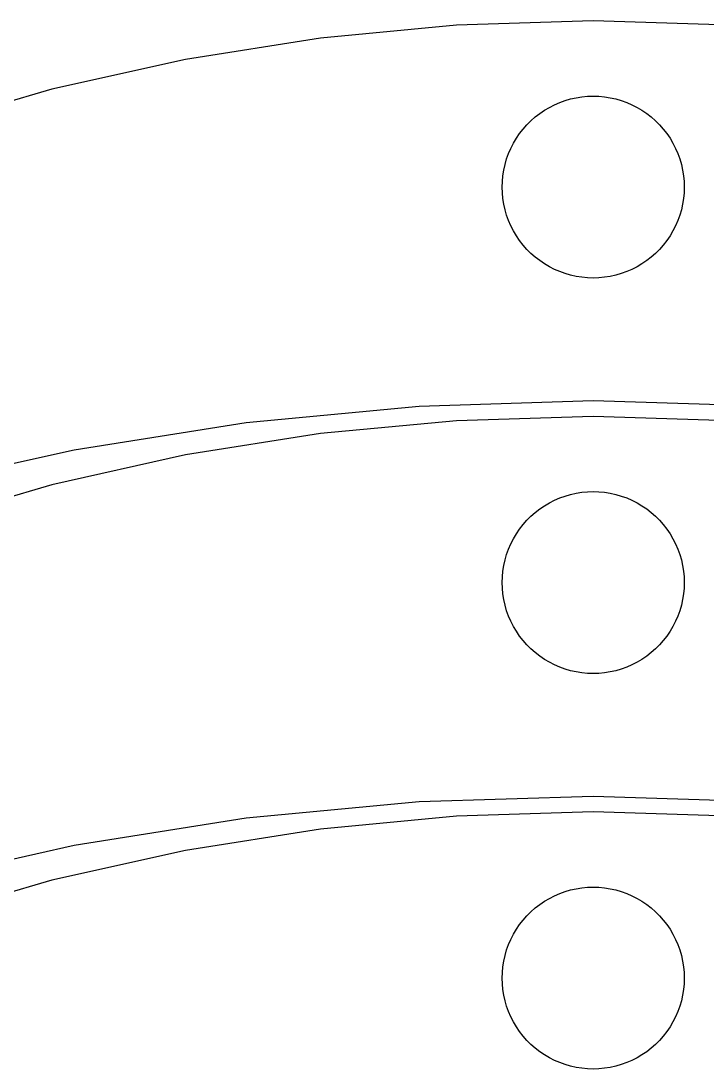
# Model space of a CAD drawing. Header units: metres. Extents: x 0 to 702, y 0 to 290.
# Drawn here: x 436.7 to 523.4, y 152.5 to 285 of the extents above; entities that cross this region are included whole.
import ezdxf

# ---------------------------------------------------------------- set-up
doc = ezdxf.new("R2010")
doc.units = ezdxf.units.M

msp = doc.modelspace()

# ---------------------------------------------------------------- linework, layer by layer
for p, q in [((509, 285), (491.733, 284.457)), ((526.267, 284.457), (509, 285)), ((491.733, 284.457), (474.533, 282.832)), ((474.533, 282.832), (457.47, 280.129)), ((457.47, 280.129), (440.61, 276.36)), ((440.61, 276.36), (424.02, 271.541)), ((503.46, 274.078), (504.104, 274.406)), ((504.104, 274.406), (504.767, 274.692)), ((504.767, 274.692), (505.446, 274.937)), ((505.446, 274.937), (506.14, 275.139)), ((506.14, 275.139), (506.845, 275.296)), ((506.845, 275.296), (507.559, 275.409)), ((507.559, 275.409), (508.278, 275.477)), ((508.278, 275.477), (509, 275.5)), ((509, 275.5), (509.722, 275.477)), ((509.722, 275.477), (510.441, 275.409)), ((510.441, 275.409), (511.155, 275.296)), ((511.155, 275.296), (511.86, 275.139)), ((511.86, 275.139), (512.554, 274.937)), ((512.554, 274.937), (513.233, 274.692)), ((513.233, 274.692), (513.896, 274.406)), ((513.896, 274.406), (514.54, 274.078)), ((501.67, 272.861), (502.24, 273.304)), ((502.24, 273.304), (502.838, 273.71)), ((502.838, 273.71), (503.46, 274.078)), ((514.54, 274.078), (515.162, 273.71)), ((515.162, 273.71), (515.76, 273.304)), ((515.76, 273.304), (516.33, 272.861)), ((500.139, 271.33), (500.617, 271.872)), ((500.617, 271.872), (501.128, 272.383)), ((501.128, 272.383), (501.67, 272.861)), ((516.33, 272.861), (516.872, 272.383)), ((516.872, 272.383), (517.383, 271.872)), ((517.383, 271.872), (517.861, 271.33)), ((499.29, 270.162), (499.696, 270.76)), ((499.696, 270.76), (500.139, 271.33)), ((517.861, 271.33), (518.304, 270.76)), ((518.304, 270.76), (518.71, 270.162)), ((498.594, 268.896), (498.922, 269.54)), ((498.922, 269.54), (499.29, 270.162)), ((518.71, 270.162), (519.078, 269.54)), ((519.078, 269.54), (519.406, 268.896)), ((498.063, 267.554), (498.308, 268.233)), ((498.308, 268.233), (498.594, 268.896)), ((519.406, 268.896), (519.692, 268.233)), ((519.692, 268.233), (519.937, 267.554)), ((497.704, 266.155), (497.861, 266.86)), ((497.861, 266.86), (498.063, 267.554)), ((519.937, 267.554), (520.139, 266.86)), ((520.139, 266.86), (520.296, 266.155)), ((497.523, 264.722), (497.591, 265.441)), ((497.591, 265.441), (497.704, 266.155)), ((520.296, 266.155), (520.409, 265.441)), ((520.409, 265.441), (520.477, 264.722)), ((497.5, 264), (497.523, 264.722)), ((497.523, 263.278), (497.5, 264)), ((520.477, 264.722), (520.5, 264)), ((520.5, 264), (520.477, 263.278)), ((497.591, 262.559), (497.523, 263.278)), ((497.704, 261.845), (497.591, 262.559)), ((520.409, 262.559), (520.296, 261.845)), ((520.477, 263.278), (520.409, 262.559)), ((497.861, 261.14), (497.704, 261.845)), ((498.063, 260.446), (497.861, 261.14)), ((520.139, 261.14), (519.937, 260.446)), ((520.296, 261.845), (520.139, 261.14)), ((498.308, 259.767), (498.063, 260.446)), ((498.594, 259.104), (498.308, 259.767)), ((519.692, 259.767), (519.406, 259.104)), ((519.937, 260.446), (519.692, 259.767)), ((498.922, 258.46), (498.594, 259.104)), ((499.29, 257.838), (498.922, 258.46)), ((519.078, 258.46), (518.71, 257.838)), ((519.406, 259.104), (519.078, 258.46)), ((499.696, 257.24), (499.29, 257.838)), ((500.139, 256.67), (499.696, 257.24)), ((518.304, 257.24), (517.861, 256.67)), ((518.71, 257.838), (518.304, 257.24)), ((500.617, 256.128), (500.139, 256.67)), ((501.128, 255.617), (500.617, 256.128)), ((517.383, 256.128), (516.872, 255.617)), ((517.861, 256.67), (517.383, 256.128)), ((501.67, 255.139), (501.128, 255.617)), ((502.24, 254.696), (501.67, 255.139)), ((502.838, 254.29), (502.24, 254.696)), ((515.76, 254.696), (515.162, 254.29)), ((516.33, 255.139), (515.76, 254.696)), ((516.872, 255.617), (516.33, 255.139)), ((503.46, 253.922), (502.838, 254.29)), ((504.104, 253.594), (503.46, 253.922)), ((504.767, 253.308), (504.104, 253.594)), ((505.446, 253.063), (504.767, 253.308)), ((513.233, 253.308), (512.554, 253.063)), ((513.896, 253.594), (513.233, 253.308)), ((514.54, 253.922), (513.896, 253.594)), ((515.162, 254.29), (514.54, 253.922)), ((506.14, 252.861), (505.446, 253.063)), ((506.845, 252.704), (506.14, 252.861)), ((507.559, 252.591), (506.845, 252.704)), ((508.278, 252.523), (507.559, 252.591)), ((509, 252.5), (508.278, 252.523)), ((509.722, 252.523), (509, 252.5)), ((510.441, 252.591), (509.722, 252.523)), ((511.155, 252.704), (510.441, 252.591)), ((511.86, 252.861), (511.155, 252.704)), ((512.554, 253.063), (511.86, 252.861)), ((465.133, 234.24), (487.023, 236.309)), ((487.023, 236.309), (509, 237)), ((509, 237), (530.977, 236.309)), ((509, 235), (491.733, 234.457)), ((526.267, 234.457), (509, 235)), ((443.417, 230.801), (465.133, 234.24)), ((491.733, 234.457), (474.533, 232.832)), ((474.533, 232.832), (457.47, 230.129)), ((421.959, 226.004), (443.417, 230.801)), ((457.47, 230.129), (440.61, 226.36)), ((440.61, 226.36), (424.02, 221.541)), ((506.14, 225.139), (506.845, 225.296)), ((506.845, 225.296), (507.559, 225.409)), ((507.559, 225.409), (508.278, 225.477)), ((508.278, 225.477), (509, 225.5)), ((509, 225.5), (509.722, 225.477)), ((509.722, 225.477), (510.441, 225.409)), ((510.441, 225.409), (511.155, 225.296)), ((511.155, 225.296), (511.86, 225.139)), ((502.838, 223.71), (503.46, 224.078)), ((503.46, 224.078), (504.104, 224.406)), ((504.104, 224.406), (504.767, 224.692)), ((504.767, 224.692), (505.446, 224.937)), ((505.446, 224.937), (506.14, 225.139)), ((511.86, 225.139), (512.554, 224.937)), ((512.554, 224.937), (513.233, 224.692)), ((513.233, 224.692), (513.896, 224.406)), ((513.896, 224.406), (514.54, 224.078)), ((514.54, 224.078), (515.162, 223.71)), ((501.128, 222.383), (501.67, 222.861)), ((501.67, 222.861), (502.24, 223.304)), ((502.24, 223.304), (502.838, 223.71)), ((515.162, 223.71), (515.76, 223.304)), ((515.76, 223.304), (516.33, 222.861)), ((516.33, 222.861), (516.872, 222.383)), ((499.696, 220.76), (500.139, 221.33)), ((500.139, 221.33), (500.617, 221.872)), ((500.617, 221.872), (501.128, 222.383)), ((516.872, 222.383), (517.383, 221.872)), ((517.383, 221.872), (517.861, 221.33)), ((517.861, 221.33), (518.304, 220.76)), ((498.922, 219.54), (499.29, 220.162)), ((499.29, 220.162), (499.696, 220.76)), ((518.304, 220.76), (518.71, 220.162)), ((518.71, 220.162), (519.078, 219.54)), ((498.308, 218.233), (498.594, 218.896)), ((498.594, 218.896), (498.922, 219.54)), ((519.078, 219.54), (519.406, 218.896)), ((519.406, 218.896), (519.692, 218.233)), ((497.861, 216.86), (498.063, 217.554)), ((498.063, 217.554), (498.308, 218.233)), ((519.692, 218.233), (519.937, 217.554)), ((519.937, 217.554), (520.139, 216.86)), ((497.591, 215.441), (497.704, 216.155)), ((497.704, 216.155), (497.861, 216.86)), ((520.139, 216.86), (520.296, 216.155)), ((520.296, 216.155), (520.409, 215.441)), ((497.5, 214), (497.523, 214.722)), ((497.523, 214.722), (497.591, 215.441)), ((520.409, 215.441), (520.477, 214.722)), ((520.477, 214.722), (520.5, 214)), ((497.523, 213.278), (497.5, 214)), ((520.5, 214), (520.477, 213.278)), ((497.591, 212.559), (497.523, 213.278)), ((497.704, 211.845), (497.591, 212.559)), ((520.409, 212.559), (520.296, 211.845)), ((520.477, 213.278), (520.409, 212.559)), ((497.861, 211.14), (497.704, 211.845)), ((498.063, 210.446), (497.861, 211.14)), ((520.139, 211.14), (519.937, 210.446)), ((520.296, 211.845), (520.139, 211.14)), ((498.308, 209.767), (498.063, 210.446)), ((498.594, 209.104), (498.308, 209.767)), ((519.692, 209.767), (519.406, 209.104)), ((519.937, 210.446), (519.692, 209.767)), ((498.922, 208.46), (498.594, 209.104)), ((499.29, 207.838), (498.922, 208.46)), ((519.078, 208.46), (518.71, 207.838)), ((519.406, 209.104), (519.078, 208.46)), ((499.696, 207.24), (499.29, 207.838)), ((500.139, 206.67), (499.696, 207.24)), ((518.304, 207.24), (517.861, 206.67)), ((518.71, 207.838), (518.304, 207.24)), ((500.617, 206.128), (500.139, 206.67)), ((501.128, 205.617), (500.617, 206.128)), ((501.67, 205.139), (501.128, 205.617)), ((516.872, 205.617), (516.33, 205.139)), ((517.383, 206.128), (516.872, 205.617)), ((517.861, 206.67), (517.383, 206.128)), ((502.24, 204.696), (501.67, 205.139)), ((502.838, 204.29), (502.24, 204.696)), ((503.46, 203.922), (502.838, 204.29)), ((515.162, 204.29), (514.54, 203.922)), ((515.76, 204.696), (515.162, 204.29)), ((516.33, 205.139), (515.76, 204.696)), ((504.104, 203.594), (503.46, 203.922)), ((504.767, 203.308), (504.104, 203.594)), ((505.446, 203.063), (504.767, 203.308)), ((506.14, 202.861), (505.446, 203.063)), ((506.845, 202.704), (506.14, 202.861)), ((511.86, 202.861), (511.155, 202.704)), ((512.554, 203.063), (511.86, 202.861)), ((513.233, 203.308), (512.554, 203.063)), ((513.896, 203.594), (513.233, 203.308)), ((514.54, 203.922), (513.896, 203.594)), ((507.559, 202.591), (506.845, 202.704)), ((508.278, 202.523), (507.559, 202.591)), ((509, 202.5), (508.278, 202.523)), ((509.722, 202.523), (509, 202.5)), ((510.441, 202.591), (509.722, 202.523)), ((511.155, 202.704), (510.441, 202.591)), ((487.023, 186.309), (509, 187)), ((509, 187), (530.977, 186.309)), ((465.133, 184.24), (487.023, 186.309)), ((443.417, 180.801), (465.133, 184.24)), ((491.733, 184.457), (474.533, 182.832)), ((509, 185), (491.733, 184.457)), ((526.267, 184.457), (509, 185)), ((474.533, 182.832), (457.47, 180.129)), ((421.959, 176.004), (443.417, 180.801)), ((457.47, 180.129), (440.61, 176.36)), ((440.61, 176.36), (424.02, 171.541)), ((504.767, 174.692), (505.446, 174.937)), ((505.446, 174.937), (506.14, 175.139)), ((506.14, 175.139), (506.845, 175.296)), ((506.845, 175.296), (507.559, 175.409)), ((507.559, 175.409), (508.278, 175.477)), ((508.278, 175.477), (509, 175.5)), ((509, 175.5), (509.722, 175.477)), ((509.722, 175.477), (510.441, 175.409)), ((510.441, 175.409), (511.155, 175.296)), ((511.155, 175.296), (511.86, 175.139)), ((511.86, 175.139), (512.554, 174.937)), ((512.554, 174.937), (513.233, 174.692)), ((502.24, 173.304), (502.838, 173.71)), ((502.838, 173.71), (503.46, 174.078)), ((503.46, 174.078), (504.104, 174.406)), ((504.104, 174.406), (504.767, 174.692)), ((513.233, 174.692), (513.896, 174.406)), ((513.896, 174.406), (514.54, 174.078)), ((514.54, 174.078), (515.162, 173.71)), ((515.162, 173.71), (515.76, 173.304)), ((500.617, 171.872), (501.128, 172.383)), ((501.128, 172.383), (501.67, 172.861)), ((501.67, 172.861), (502.24, 173.304)), ((515.76, 173.304), (516.33, 172.861)), ((516.33, 172.861), (516.872, 172.383)), ((516.872, 172.383), (517.383, 171.872)), ((499.696, 170.76), (500.139, 171.33)), ((500.139, 171.33), (500.617, 171.872)), ((517.383, 171.872), (517.861, 171.33)), ((517.861, 171.33), (518.304, 170.76)), ((498.922, 169.54), (499.29, 170.162)), ((499.29, 170.162), (499.696, 170.76)), ((518.304, 170.76), (518.71, 170.162)), ((518.71, 170.162), (519.078, 169.54)), ((498.308, 168.233), (498.594, 168.896)), ((498.594, 168.896), (498.922, 169.54)), ((519.078, 169.54), (519.406, 168.896)), ((519.406, 168.896), (519.692, 168.233)), ((497.861, 166.86), (498.063, 167.554)), ((498.063, 167.554), (498.308, 168.233)), ((519.692, 168.233), (519.937, 167.554)), ((519.937, 167.554), (520.139, 166.86)), ((497.591, 165.441), (497.704, 166.155)), ((497.704, 166.155), (497.861, 166.86)), ((520.139, 166.86), (520.296, 166.155)), ((520.296, 166.155), (520.409, 165.441)), ((497.5, 164), (497.523, 164.722)), ((497.523, 164.722), (497.591, 165.441)), ((520.409, 165.441), (520.477, 164.722)), ((520.477, 164.722), (520.5, 164)), ((497.523, 163.278), (497.5, 164)), ((497.591, 162.559), (497.523, 163.278)), ((520.477, 163.278), (520.409, 162.559)), ((520.5, 164), (520.477, 163.278)), ((497.704, 161.845), (497.591, 162.559)), ((497.861, 161.14), (497.704, 161.845)), ((520.296, 161.845), (520.139, 161.14)), ((520.409, 162.559), (520.296, 161.845)), ((498.063, 160.446), (497.861, 161.14)), ((498.308, 159.767), (498.063, 160.446)), ((519.937, 160.446), (519.692, 159.767)), ((520.139, 161.14), (519.937, 160.446)), ((498.594, 159.104), (498.308, 159.767)), ((498.922, 158.46), (498.594, 159.104)), ((519.406, 159.104), (519.078, 158.46)), ((519.692, 159.767), (519.406, 159.104)), ((499.29, 157.838), (498.922, 158.46)), ((499.696, 157.24), (499.29, 157.838)), ((518.71, 157.838), (518.304, 157.24)), ((519.078, 158.46), (518.71, 157.838)), ((500.139, 156.67), (499.696, 157.24)), ((500.617, 156.128), (500.139, 156.67)), ((517.861, 156.67), (517.383, 156.128)), ((518.304, 157.24), (517.861, 156.67)), ((501.128, 155.617), (500.617, 156.128)), ((501.67, 155.139), (501.128, 155.617)), ((502.24, 154.696), (501.67, 155.139)), ((516.33, 155.139), (515.76, 154.696)), ((516.872, 155.617), (516.33, 155.139)), ((517.383, 156.128), (516.872, 155.617)), ((502.838, 154.29), (502.24, 154.696)), ((503.46, 153.922), (502.838, 154.29)), ((504.104, 153.594), (503.46, 153.922)), ((514.54, 153.922), (513.896, 153.594)), ((515.162, 154.29), (514.54, 153.922)), ((515.76, 154.696), (515.162, 154.29)), ((504.767, 153.308), (504.104, 153.594)), ((505.446, 153.063), (504.767, 153.308)), ((506.14, 152.861), (505.446, 153.063)), ((506.845, 152.704), (506.14, 152.861)), ((507.559, 152.591), (506.845, 152.704)), ((508.278, 152.523), (507.559, 152.591)), ((509, 152.5), (508.278, 152.523)), ((509.722, 152.523), (509, 152.5)), ((510.441, 152.591), (509.722, 152.523)), ((511.155, 152.704), (510.441, 152.591)), ((511.86, 152.861), (511.155, 152.704)), ((512.554, 153.063), (511.86, 152.861)), ((513.233, 153.308), (512.554, 153.063)), ((513.896, 153.594), (513.233, 153.308))]:
    msp.add_line(p, q)

doc.saveas('drawing.dxf')
